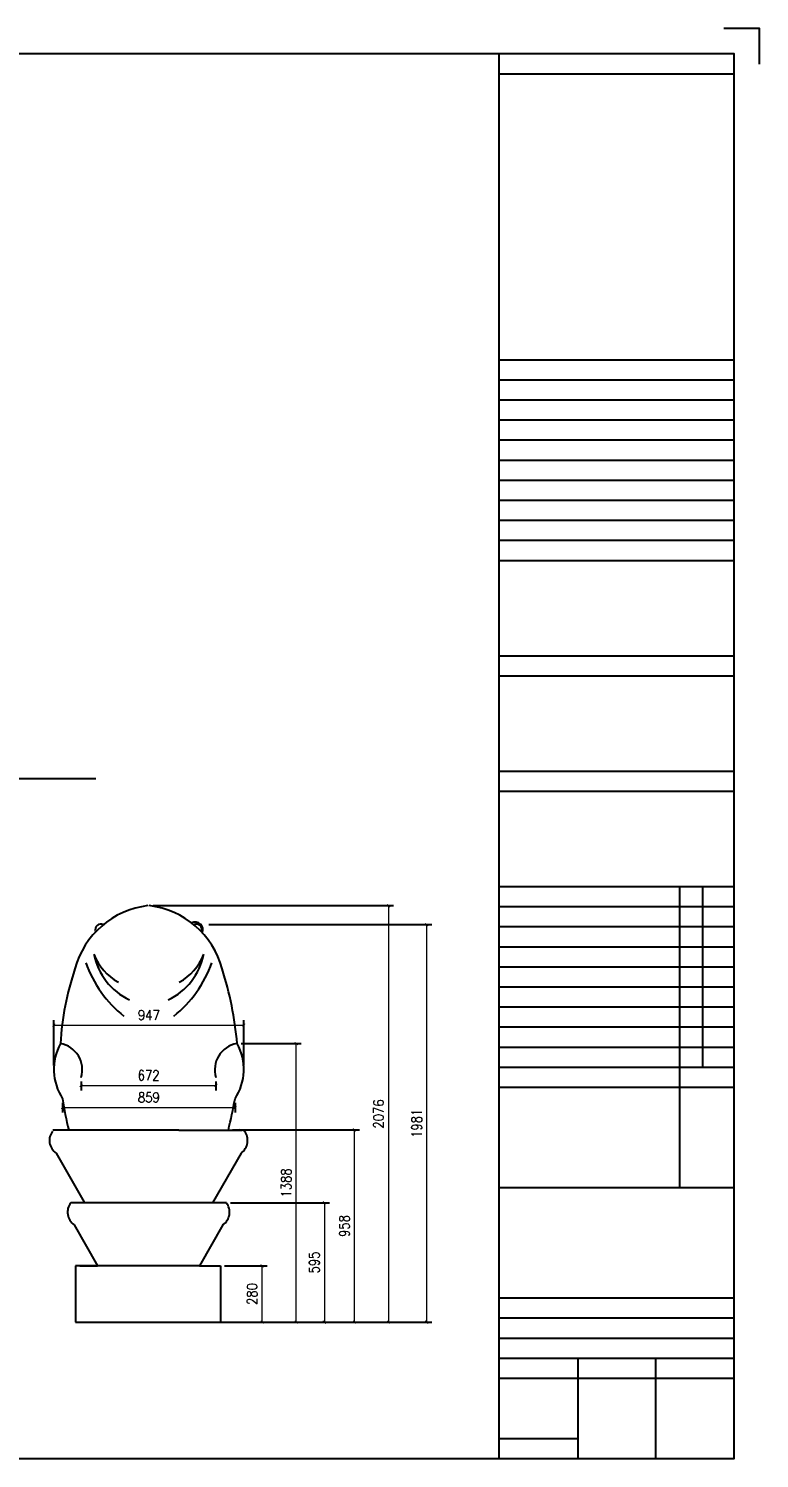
# Model space of a CAD drawing. Header units: millimetres. Extents: x -73920 to 111210, y -48963 to 87920.
# Drawn here: x 28775 to 32417, y -9129 to -2004 of the extents above; entities that cross this region are included whole.
import ezdxf

# ---------------------------------------------------------------- set-up
doc = ezdxf.new("R2010")
doc.units = ezdxf.units.MM
doc.header["$LTSCALE"] = 100
doc.header["$MEASUREMENT"] = 0
doc.linetypes.add('DOT2', pattern=[0.125, 0, -0.125])
for name, color, linetype in [('DINDING', 20, 'Continuous'), ('KOP', 7, 'Continuous'), ('water', 150, 'DOT2')]:
    doc.layers.add(name, color=color, linetype=linetype)
doc.styles.add('DIM25', font='simplex.shx', dxfattribs={"width": 0.85, "height": 50})
doc.dimstyles.new('DIM25', dxfattribs={"dimtxt": 500, "dimasz": 1, "dimexe": 25, "dimexo": 20, "dimgap": 25, "dimtad": 1, "dimdec": 0, "dimzin": 0, "dimdsep": 46, "dimtxsty": 'DIM25', "dimblk": 'Tick', "dimcen": 0.09, "dimdle": 25, "dimclrd": 256, "dimclre": 256, "dimclrt": 1, "dimadec": 0, "dimazin": 0, "dimtfac": 1, "dimtdec": 0, "dimtix": 1, "dimtmove": 2, "dimatfit": 3, "dimldrblk": 'Tick', "dimfxl": 1, "dimtolj": 1, "dimtzin": 0, "dimlwd": 5, "dimarcsym": 0})

# ---------------------------------------------------------------- blocks, each defined once
blk = doc.blocks.new('Kop-A3')
at = {"layer": 'KOP'}
blk.add_line((161.47, 13.5), (161.47, 293.5), dxfattribs=at)
at = {"layer": 'KOP', "color": 155}
for p, q in [((161.47, 289.5), (208.36, 289.5)), ((161.47, 196.5), (208.36, 196.5)), ((161.47, 192.5), (208.36, 192.5)), ((161.47, 173.5), (208.36, 173.5)), ((161.47, 169.5), (208.36, 169.5)), ((161.47, 150.5), (208.36, 150.5)), ((161.47, 146.5), (208.36, 146.5)), ((161.47, 127.5), (208.36, 127.5)), ((197.49, 67.57), (197.49, 127.5)), ((161.47, 123.5), (208.36, 123.5)), ((161.47, 111.5), (208.36, 111.5)), ((161.47, 107.5), (208.36, 107.5)), ((161.47, 91.5), (208.36, 91.5)), ((161.47, 87.5), (208.36, 87.5)), ((161.47, 67.5), (208.36, 67.5)), ((161.47, 45.5), (208.36, 45.5)), ((161.47, 33.5), (208.36, 33.5)), ((177.2, 13.5), (177.2, 33.5)), ((192.73, 13.5), (192.73, 33.5)), ((161.47, 29.5), (208.36, 29.5))]:
    blk.add_line(p, q, dxfattribs=at)
at = {"layer": 'KOP', "color": 251}
for p, q in [((161.47, 232.5), (208.36, 232.5)), ((161.47, 228.5), (208.36, 228.5)), ((161.47, 224.5), (208.36, 224.5)), ((161.47, 220.5), (208.36, 220.5)), ((161.47, 216.5), (208.36, 216.5)), ((161.47, 212.5), (208.36, 212.5)), ((161.47, 208.5), (208.36, 208.5)), ((161.47, 204.5), (208.36, 204.5)), ((161.47, 200.5), (208.36, 200.5)), ((161.47, 196.5), (208.36, 196.5)), ((202.06, 91.5), (202.06, 127.5)), ((161.47, 119.5), (208.36, 119.5)), ((161.47, 115.5), (208.36, 115.5)), ((161.47, 103.5), (208.36, 103.5)), ((161.47, 99.5), (208.36, 99.5)), ((161.47, 95.5), (208.36, 95.5)), ((161.47, 41.5), (208.36, 41.5)), ((161.47, 37.5), (208.36, 37.5)), ((161.47, 17.5), (177.01, 17.5))]:
    blk.add_line(p, q, dxfattribs=at)
at = {"layer": 'KOP'}
blk.add_lwpolyline([(213.36, 291.43), (213.36, 298.5), (206.29, 298.5)], dxfattribs=at)
blk.add_lwpolyline([(213.36, 291.43), (213.36, 298.5), (206.29, 298.5)], dxfattribs=at)
blk.add_lwpolyline([(-196.64, 293.5), (-196.64, 13.5), (208.36, 13.5), (208.36, 293.5)], close=True, dxfattribs=at)
blk = doc.blocks.new('Tick')
at = {"const_width": 4}
blk.add_lwpolyline([(-7.1, -7.1), (7.1, 7.1)], dxfattribs=at)
blk = doc.blocks.new('*D250')
at = {"layer": 'DEFPOINTS', "color": 0, "linetype": 'ByBlock', "lineweight": 25, "transparency": 16777216}
for p in [(29376.3, -6374.6), (29396.3, -8450.1), (30569.1, -8450.1)]:
    blk.add_point(p, dxfattribs=at)
at = {"layer": 'water', "linetype": 'ByBlock', "lineweight": -2, "transparency": 16777216}
for p, q in [((29396.3, -6374.6), (30594.1, -6374.6)), ((29416.3, -8450.1), (30594.1, -8450.1))]:
    blk.add_line(p, q, dxfattribs=at)
at = {"layer": 'water', "linetype": 'ByBlock', "lineweight": 5, "transparency": 16777216}
blk.add_line((30569.1, -6375.6), (30569.1, -8449.1), dxfattribs=at)
for p, rotation in [((30569.1, -6374.6), 90), ((30569.1, -8450.1), 270)]:
    blk.add_blockref('Tick', p, dxfattribs=dict(at, rotation=rotation))
at = {"layer": 'water', "color": 1, "linetype": 'ByBlock', "lineweight": 25, "transparency": 16777216, "insert": (30519.1, -7412.3), "char_height": 50, "attachment_point": 5, "rotation": 90, "style": 'DIM25'}
blk.add_mtext('\\A1;2076', dxfattribs=at)
blk = doc.blocks.new('*D251')
at = {"layer": 'DEFPOINTS', "color": 0, "linetype": 'ByBlock', "lineweight": 25, "transparency": 16777216}
for p in [(29730.9, -8170.1), (29939.1, -8170.1), (29730.9, -8450.1)]:
    blk.add_point(p, dxfattribs=at)
at = {"layer": 'water', "linetype": 'ByBlock', "lineweight": -2, "transparency": 16777216}
for p, q in [((29750.9, -8170.1), (29964.1, -8170.1)), ((29750.9, -8450.1), (29964.1, -8450.1))]:
    blk.add_line(p, q, dxfattribs=at)
at = {"layer": 'water', "linetype": 'ByBlock', "lineweight": 5, "transparency": 16777216}
blk.add_line((29939.1, -8449.1), (29939.1, -8171.1), dxfattribs=at)
for p, rotation in [((29939.1, -8170.1), 90), ((29939.1, -8450.1), 270)]:
    blk.add_blockref('Tick', p, dxfattribs=dict(at, rotation=rotation))
at = {"layer": 'water', "color": 1, "linetype": 'ByBlock', "lineweight": 25, "transparency": 16777216, "insert": (29889.1, -8310.1), "char_height": 50, "attachment_point": 5, "rotation": 90, "style": 'DIM25'}
blk.add_mtext('\\A1;280', dxfattribs=at)
blk = doc.blocks.new('*D252')
at = {"layer": 'DEFPOINTS', "color": 0, "linetype": 'ByBlock', "lineweight": 25, "transparency": 16777216}
for p in [(29760.9, -7855.2), (29760.9, -8450.1), (30249.1, -8450.1)]:
    blk.add_point(p, dxfattribs=at)
at = {"layer": 'water', "linetype": 'ByBlock', "lineweight": -2, "transparency": 16777216}
for p, q in [((29780.9, -7855.2), (30274.1, -7855.2)), ((29780.9, -8450.1), (30274.1, -8450.1))]:
    blk.add_line(p, q, dxfattribs=at)
at = {"layer": 'water', "linetype": 'ByBlock', "lineweight": 5, "transparency": 16777216}
blk.add_line((30249.1, -7856.2), (30249.1, -8449.1), dxfattribs=at)
for p, rotation in [((30249.1, -7855.2), 90), ((30249.1, -8450.1), 270)]:
    blk.add_blockref('Tick', p, dxfattribs=dict(at, rotation=rotation))
at = {"layer": 'water', "color": 1, "linetype": 'ByBlock', "lineweight": 25, "transparency": 16777216, "insert": (30199.1, -8152.7), "char_height": 50, "attachment_point": 5, "rotation": 90, "style": 'DIM25'}
blk.add_mtext('\\A1;595', dxfattribs=at)
blk = doc.blocks.new('*D253')
at = {"layer": 'DEFPOINTS', "color": 0, "linetype": 'ByBlock', "lineweight": 25, "transparency": 16777216}
for p in [(29770.7, -7492.5), (30399.1, -7492.5), (29730.9, -8450.1)]:
    blk.add_point(p, dxfattribs=at)
at = {"layer": 'water', "linetype": 'ByBlock', "lineweight": -2, "transparency": 16777216}
for p, q in [((29790.7, -7492.5), (30424.1, -7492.5)), ((29750.9, -8450.1), (30424.1, -8450.1))]:
    blk.add_line(p, q, dxfattribs=at)
at = {"layer": 'water', "linetype": 'ByBlock', "lineweight": 5, "transparency": 16777216}
blk.add_line((30399.1, -8449.1), (30399.1, -7493.5), dxfattribs=at)
for p, rotation in [((30399.1, -7492.5), 90), ((30399.1, -8450.1), 270)]:
    blk.add_blockref('Tick', p, dxfattribs=dict(at, rotation=rotation))
at = {"layer": 'water', "color": 1, "linetype": 'ByBlock', "lineweight": 25, "transparency": 16777216, "insert": (30349.1, -7971.3), "char_height": 50, "attachment_point": 5, "rotation": 90, "style": 'DIM25'}
blk.add_mtext('\\A1;958', dxfattribs=at)
blk = doc.blocks.new('*D254')
at = {"layer": 'DEFPOINTS', "color": 0, "linetype": 'ByBlock', "lineweight": 25, "transparency": 16777216}
for p in [(29815, -7061.9), (30109.1, -7061.9), (29780.9, -8450.1)]:
    blk.add_point(p, dxfattribs=at)
at = {"layer": 'water', "linetype": 'ByBlock', "lineweight": -2, "transparency": 16777216}
for p, q in [((29835, -7061.9), (30134.1, -7061.9)), ((29800.9, -8450.1), (30134.1, -8450.1))]:
    blk.add_line(p, q, dxfattribs=at)
at = {"layer": 'water', "linetype": 'ByBlock', "lineweight": 5, "transparency": 16777216}
blk.add_line((30109.1, -8449.1), (30109.1, -7062.9), dxfattribs=at)
for p, rotation in [((30109.1, -7061.9), 90), ((30109.1, -8450.1), 270)]:
    blk.add_blockref('Tick', p, dxfattribs=dict(at, rotation=rotation))
at = {"layer": 'water', "color": 1, "linetype": 'ByBlock', "lineweight": 25, "transparency": 16777216, "insert": (30059.1, -7756), "char_height": 50, "attachment_point": 5, "rotation": 90, "style": 'DIM25'}
blk.add_mtext('\\A1;1388', dxfattribs=at)
blk = doc.blocks.new('*D255')
at = {"layer": 'DEFPOINTS', "color": 0, "linetype": 'ByBlock', "lineweight": 25, "transparency": 16777216}
for p in [(29653.4, -6469), (30759.1, -6469), (29730.9, -8450.1)]:
    blk.add_point(p, dxfattribs=at)
at = {"layer": 'water', "linetype": 'ByBlock', "lineweight": -2, "transparency": 16777216}
for p, q in [((29673.4, -6469), (30784.1, -6469)), ((29750.9, -8450.1), (30784.1, -8450.1))]:
    blk.add_line(p, q, dxfattribs=at)
at = {"layer": 'water', "linetype": 'ByBlock', "lineweight": 5, "transparency": 16777216}
blk.add_line((30759.1, -8449.1), (30759.1, -6470), dxfattribs=at)
for p, rotation in [((30759.1, -6469), 90), ((30759.1, -8450.1), 270)]:
    blk.add_blockref('Tick', p, dxfattribs=dict(at, rotation=rotation))
at = {"layer": 'water', "color": 1, "linetype": 'ByBlock', "lineweight": 25, "transparency": 16777216, "insert": (30709.1, -7459.5), "char_height": 50, "attachment_point": 5, "rotation": 90, "style": 'DIM25'}
blk.add_mtext('\\A1;1981', dxfattribs=at)
blk = doc.blocks.new('*D256')
at = {"layer": 'DEFPOINTS', "color": 0, "linetype": 'ByBlock', "lineweight": 25, "transparency": 16777216}
for p in [(28944.7, -7337), (29804, -7337), (29804, -7380.1)]:
    blk.add_point(p, dxfattribs=at)
at = {"layer": 'water', "linetype": 'ByBlock', "lineweight": -2, "transparency": 16777216}
for p, q in [((28944.7, -7357), (28944.7, -7405.1)), ((29804, -7357), (29804, -7405.1))]:
    blk.add_line(p, q, dxfattribs=at)
at = {"layer": 'water', "linetype": 'ByBlock', "lineweight": 5, "transparency": 16777216}
blk.add_line((28945.7, -7380.1), (29803, -7380.1), dxfattribs=at)
at = {"layer": 'water', "linetype": 'ByBlock', "lineweight": 5, "transparency": 16777216, "rotation": 180}
blk.add_blockref('Tick', (28944.7, -7380.1), dxfattribs=at)
at = {"layer": 'water', "linetype": 'ByBlock', "lineweight": 5, "transparency": 16777216}
blk.add_blockref('Tick', (29804, -7380.1), dxfattribs=at)
at = {"layer": 'water', "color": 1, "linetype": 'ByBlock', "lineweight": 25, "transparency": 16777216, "insert": (29374.4, -7330.1), "char_height": 50, "attachment_point": 5, "style": 'DIM25'}
blk.add_mtext('\\A1;859', dxfattribs=at)
blk = doc.blocks.new('*D257')
at = {"layer": 'DEFPOINTS', "color": 0, "linetype": 'ByBlock', "lineweight": 25, "transparency": 16777216}
for p in [(29847.8, -6969.7), (28901, -7191.5), (29847.8, -7191.5)]:
    blk.add_point(p, dxfattribs=at)
at = {"layer": 'water', "linetype": 'ByBlock', "lineweight": -2, "transparency": 16777216}
for p, q in [((28901, -7171.5), (28901, -6944.7)), ((29847.8, -7171.5), (29847.8, -6944.7))]:
    blk.add_line(p, q, dxfattribs=at)
at = {"layer": 'water', "linetype": 'ByBlock', "lineweight": 5, "transparency": 16777216}
blk.add_line((28902, -6969.7), (29846.8, -6969.7), dxfattribs=at)
at = {"layer": 'water', "linetype": 'ByBlock', "lineweight": 5, "transparency": 16777216, "rotation": 180}
blk.add_blockref('Tick', (28901, -6969.7), dxfattribs=at)
at = {"layer": 'water', "linetype": 'ByBlock', "lineweight": 5, "transparency": 16777216}
blk.add_blockref('Tick', (29847.8, -6969.7), dxfattribs=at)
at = {"layer": 'water', "color": 1, "linetype": 'ByBlock', "lineweight": 25, "transparency": 16777216, "insert": (29374.4, -6919.7), "char_height": 50, "attachment_point": 5, "style": 'DIM25'}
blk.add_mtext('\\A1;947', dxfattribs=at)
blk = doc.blocks.new('*D258')
at = {"layer": 'DEFPOINTS', "color": 0, "linetype": 'ByBlock', "lineweight": 25, "transparency": 16777216}
for p in [(29037, -7230.1), (29708.9, -7230.1), (29708.9, -7270.1)]:
    blk.add_point(p, dxfattribs=at)
at = {"layer": 'water', "linetype": 'ByBlock', "lineweight": -2, "transparency": 16777216}
for p, q in [((29037, -7250.1), (29037, -7295.1)), ((29708.9, -7250.1), (29708.9, -7295.1))]:
    blk.add_line(p, q, dxfattribs=at)
at = {"layer": 'water', "linetype": 'ByBlock', "lineweight": 5, "transparency": 16777216}
blk.add_line((29038, -7270.1), (29707.9, -7270.1), dxfattribs=at)
at = {"layer": 'water', "linetype": 'ByBlock', "lineweight": 5, "transparency": 16777216, "rotation": 180}
blk.add_blockref('Tick', (29037, -7270.1), dxfattribs=at)
at = {"layer": 'water', "linetype": 'ByBlock', "lineweight": 5, "transparency": 16777216}
blk.add_blockref('Tick', (29708.9, -7270.1), dxfattribs=at)
at = {"layer": 'water', "color": 1, "linetype": 'ByBlock', "lineweight": 25, "transparency": 16777216, "insert": (29373, -7220.1), "char_height": 50, "attachment_point": 5, "style": 'DIM25'}
blk.add_mtext('\\A1;672', dxfattribs=at)

msp = doc.modelspace()

# ---------------------------------------------------------------- linework, layer by layer
at = {"layer": 'water', "color": 1, "linetype": 'ByBlock', "lineweight": 25}
msp.add_line((27412.77120261, -5741.68653742), (29110.66968448, -5741.68653742), dxfattribs=at)
at = {"layer": 'water', "color": 40, "linetype": 'ByBlock'}
for p, q in [((28975.51554845, -7493.66123544), (28896.40370889, -7493.66123544)), ((29523.83452225, -7492.53615247), (28975.51543588, -7493.66118509)), ((29523.83452225, -7492.53615247), (29837.87113504, -7492.53615247)), ((28912.03819635, -7607.28387395), (29051.83716201, -7852.14583486)), ((29833.90636921, -7607.28387395), (29692.34195768, -7855.23806474)), ((29523.8343835, -7855.2380488), (28985.03694366, -7855.23809915)), ((29760.9076219, -7855.23809915), (29523.8343835, -7855.2380488)), ((29002.01364534, -7964.7781811), (29119.23416964, -8170.09334422)), ((29743.93092021, -7964.7781811), (29626.71039592, -8170.09334422)), ((29626.71039592, -8170.09333399), (29009.10985055, -8170.09334422)), ((29009.10985055, -8170.09334422), (29009.1098643, -8450.09340025)), ((29029.81842386, -8170.09334422), (29119.23416964, -8170.09334422)), ((29626.71039592, -8170.09334422), (29730.87905055, -8170.09334422)), ((29730.87905055, -8170.09334422), (29730.8790643, -8450.09340025))]:
    msp.add_line(p, q, dxfattribs=at)
at = {"layer": 'water', "color": 40, "linetype": 'ByBlock', "lineweight": 25}
msp.add_line((29009.1098643, -8450.09340025), (29730.8790643, -8450.09340025), dxfattribs=at)
at = {"layer": 'water', "color": 40, "linetype": 'ByBlock'}
for centre, radius, start, end in [((29419.61267827, -6799.37212306), 427.72748931, 96.71258858, 165.1163327183), ((29326.33188729, -6799.37212306), 427.72748931, 14.8836672817, 83.28741142), ((29135.75443225, -6494.77809668), 28.51556773, 64.6945655098, 201.2691468374), ((29605.99771534, -6494.18269192), 37.95322347, 336.3581169295, 118.6395893641), ((29610.19013331, -6494.77809668), 28.51556773, 338.7308531626, 115.3054344904), ((29351.70547067, -6519.8277882), 269.11448128, 201.1923970809, 241.3584115716), ((29415.32733844, -6554.52634688), 320.70291453, 191.2537379828, 244.5523241007), ((29333.42832157, -6554.52634688), 320.70291453, 295.4476758993, 348.7462620172), ((29397.05018934, -6519.8277882), 269.11448128, 298.6415884284, 338.8076029191), ((30344.62610583, -7143.30000042), 1413.22917934, 161.27032814363, 176.69770227983), ((29614.92333522, -6465.05496714), 587.17322873, 199.25828199162, 231.58979689553), ((29133.83232478, -6465.05496714), 587.17322873, 308.41020310446, 340.74171800838), ((28043.86444398, -7226.24511212), 1778.75681254, 5.30155416488, 17.56267673322), ((28955.45720161, -7544.46914573), 76.36033067, 142.2725441071, 235.346867463), ((29825.66723061, -7553.52692861), 61.18408842, 65.4844596993, 94.5557776495), ((29790.48736394, -7544.46914573), 76.36033067, 304.6531325367, 37.7274558926), ((29045.43265061, -7901.96345288), 76.36033067, 142.2725441071, 235.3468674636), ((29700.51191495, -7901.96345288), 76.36033067, 304.6531325367, 37.7274558926)]:
    msp.add_arc(centre, radius, start, end, dxfattribs=at)
at = {"layer": 'water', "color": 40, "linetype": 'ByBlock', "lineweight": 25}
for centre, radius, start, end in [((29168.81815448, -7190.26835835), 267.84412884, 151.3606936649, 213.2143029568), ((28911.19903867, -7191.52556688), 131.57906899, 342.9554363331, 80.1343555939), ((29834.74552689, -7191.52556688), 131.57906899, 99.8656444059, 197.0445636669), ((29579.93750552, -7190.26835835), 267.84412884, 326.7856970432, 28.6393063351), ((30344.62610583, -7143.30000042), 1413.22917934, 187.87729434199, 194.35418662981), ((26367.24451738, -6682.43418702), 3498.55488885, 346.61146112767, 349.21687363076)]:
    msp.add_arc(centre, radius, start, end, dxfattribs=at)

# ---------------------------------------------------------------- block references
at = {"layer": 'DINDING', "xscale": 25, "yscale": 25, "zscale": 25}
msp.add_blockref('Kop-A3', (27083.2685961, -9466.53264857), dxfattribs=at)

# ---------------------------------------------------------------- dimensions: what is measured, and where the dimension line sits
at = {"layer": 'water', "color": 1, "linetype": 'ByBlock', "lineweight": 25}
for base, p1, p2, picture, middle in [((30569.1098643, -8450.09340025), (29376.32850267, -6374.57670929), (29396.32850267, -8450.09340025), '*D250', (30519.1098643, -7412.33505477)), ((30759.1098643, -6468.99882549), (29730.8790643, -8450.09340025), (29653.38420452, -6468.99882549), '*D255', (30709.1098643, -7459.54611287)), ((30109.1098643, -7061.89225746), (29780.9076219, -8450.09340025), (29815.01207683, -7061.89225746), '*D254', (30059.1098643, -7755.99282886)), ((30399.1098643, -7492.53615247), (29730.8790643, -8450.09340025), (29770.7164382, -7492.53615247), '*D253', (30349.1098643, -7971.31477636)), ((30249.1098643, -8450.09340025), (29760.9076219, -7855.23809915), (29760.9076219, -8450.09340025), '*D252', (30199.1098643, -8152.6657497)), ((29939.1098643, -8170.09334422), (29730.8790643, -8450.09340025), (29730.87905055, -8170.09334422), '*D251', (29889.1098643, -8310.09337224))]:
    dim = msp.add_linear_dim(base=base, p1=p1, p2=p2, angle=90, dimstyle='DIM25', dxfattribs=at)
    dim.commit()
    dim.dimension.update_dxf_attribs({"geometry": picture, "text_midpoint": middle})
for base, p1, p2, picture, middle in [((29847.7786838, -6969.69761989), (28900.97697621, -7191.52556688), (29847.7786838, -7191.52556688), '*D257', (29374.37783, -6919.69761989)), ((29708.94579678, -7270.09342009), (29036.99876878, -7230.09342009), (29708.94579678, -7230.09342009), '*D258', (29372.97228278, -7220.09342009)), ((29804.02329545, -7380.09342009), (28944.73236456, -7336.98589687), (29804.02329545, -7336.98589687), '*D256', (29374.37783, -7330.09342009))]:
    dim = msp.add_linear_dim(base=base, p1=p1, p2=p2, dimstyle='DIM25', dxfattribs=at)
    dim.commit()
    dim.dimension.update_dxf_attribs({"geometry": picture, "text_midpoint": middle})

doc.saveas('drawing.dxf')
